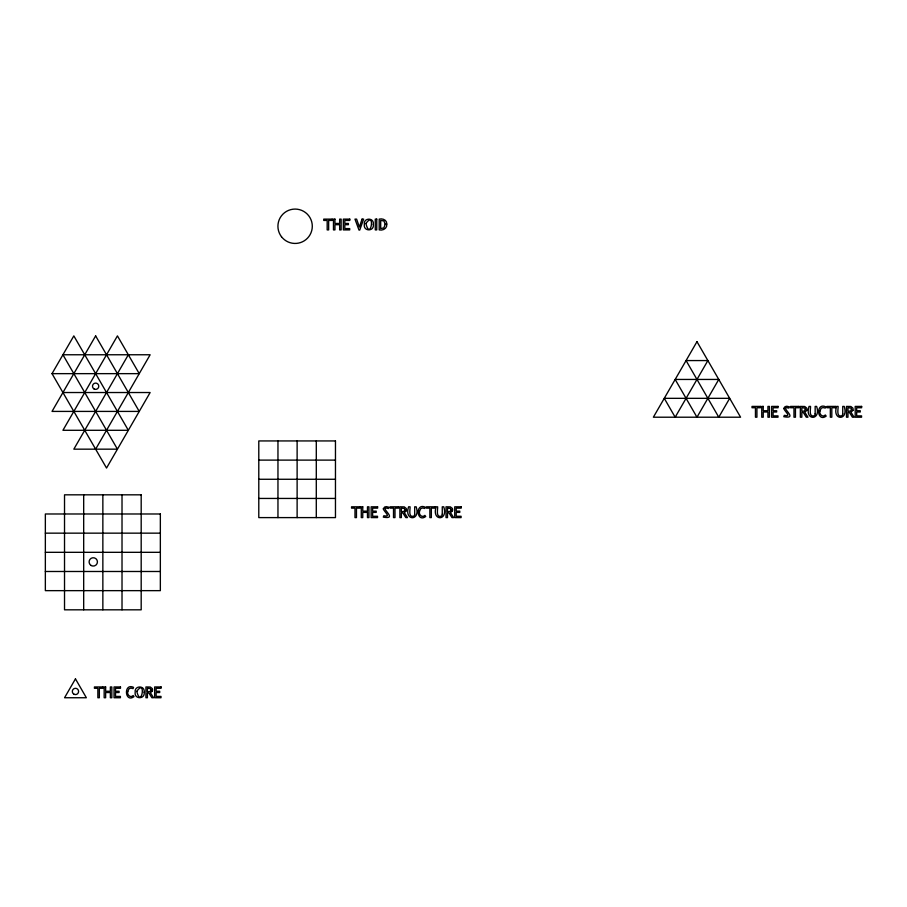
<?xml version="1.0" encoding="UTF-8"?>
<svg xmlns="http://www.w3.org/2000/svg" width="907" height="907" viewBox="0 0 907 907"><rect width="100%" height="100%" fill="white"/><g stroke="black" fill="none" stroke-linecap="round" stroke-linejoin="round"><path stroke-width="1.36" d="M52.028 373.65L73.83 335.885L128.341 430.292L62.934 430.292L117.434 335.885L139.236 373.65L52.028 373.65L106.538 468.057L150.143 392.527L62.934 392.527M128.341 354.762L73.83 449.169L117.434 449.169L62.934 354.762L150.143 354.762L95.632 449.169M258.79 460.11L335.465 460.11M258.79 479.27L335.465 479.27M258.79 498.442L335.465 498.442M45.35 533.157L160.346 533.157M45.35 552.318L160.346 552.318M45.35 571.489L160.346 571.489M316.294 440.938L316.294 517.602M297.122 440.938L297.122 517.602M277.961 440.938L277.961 517.602M122.014 494.825L122.014 609.821M102.854 494.825L102.854 609.821M83.682 494.825L83.682 609.821M136.776 691.338C141.356 709.773 146.537 677.608 136.776 691.338M365.918 223.507C370.51 241.942 375.679 209.789 365.918 223.507M385.226 224.21L383.854 227.94L380.691 228.519L380.691 220.446L383.876 220.911L385.226 224.21M127.751 691.542C126.663 694.717 130.631 698.515 133.193 695.522L133.998 696.655C124.769 703.435 123.329 682.563 133.556 687.347L133.068 688.606L130.846 688.084L129.021 688.776L127.751 691.542M144.168 692.256C145.381 699.467 133.964 699.49 135.177 692.256C134.111 685.239 145.301 685.227 144.168 692.256M373.321 224.426C374.534 231.648 363.117 231.67 364.331 224.426C363.265 217.419 374.444 217.397 373.321 224.426M419.465 511.412C418.376 514.575 422.345 518.385 424.895 515.391L425.712 516.514C416.472 523.305 415.032 502.421 425.27 507.206L424.771 508.464L422.549 507.954L420.735 508.646L419.465 511.412M819.928 411.007C818.84 414.182 822.808 417.98 825.37 414.987L826.175 416.12C816.935 422.911 815.506 402.028 825.733 406.812L825.245 408.071L823.012 407.56L821.198 408.241L819.928 411.007M386.767 224.086C387.368 228.383 383.015 230.809 379.217 229.913L379.217 219.12C382.618 218.19 387.108 220.027 386.767 224.086M150.981 689.898L150.029 691.61L147.41 691.78L147.41 688.277L150.335 688.594L150.981 689.898M404.919 509.768L403.966 511.48L401.359 511.65L401.359 508.135L404.273 508.464L404.919 509.768M451.062 509.768L450.11 511.48L447.502 511.65L447.502 508.135L450.416 508.464L451.062 509.768M805.393 409.363L804.441 411.075L801.822 411.245L801.822 407.742L804.736 408.059L805.393 409.363M851.537 409.363L850.585 411.075L847.966 411.245L847.966 407.742L850.879 408.059L851.537 409.363M414.692 514.167L414.533 515.119A1.995 1.995 0 0 1 413.32 516.31C408.127 517.478 410.293 509.258 410.066 506.809L408.592 506.809C403.762 521.378 420.961 521.321 416.166 506.809L414.692 506.809L414.692 514.167M442.265 514.167L442.106 515.119A1.995 1.995 0 0 1 440.904 516.31C435.7 517.478 437.866 509.258 437.639 506.809L436.165 506.809C431.347 521.378 448.534 521.321 443.738 506.809L442.265 506.809L442.265 514.167M815.155 413.762L815.008 414.714A1.995 1.995 0 0 1 813.794 415.916C808.591 417.084 810.756 408.864 810.529 406.415L809.055 406.415C804.237 420.984 821.425 420.916 816.629 406.415L815.155 406.415L815.155 413.762M842.739 413.762L842.58 414.714A1.995 1.995 0 0 1 841.367 415.916C836.163 417.084 838.34 408.864 838.102 406.415L836.628 406.415C831.81 420.984 848.997 420.916 844.213 406.415L842.739 406.415L842.739 413.762M383.321 508.85C384.012 511.729 391.801 517.5 383.842 515.754L383.298 517.115C399.624 520.006 377.074 505.641 388.377 508.487L388.808 507.206L386.325 506.628L384.579 507.07L383.321 508.85M783.795 408.456C784.476 411.336 792.264 417.095 784.306 415.361L783.773 416.71C800.087 419.612 777.537 405.248 788.841 408.093L789.283 406.812L786.788 406.234L785.054 406.676L783.795 408.456M362.063 219.12L359.387 227.079L356.61 219.12L354.966 219.12L358.991 230.061L359.739 230.061L363.639 219.12L362.063 219.12M152.376 690.896L150.415 692.778L153.544 697.744L151.854 697.744L148.975 693.107L147.41 693.039L147.41 697.744L145.936 697.744L145.936 686.95L150.335 687.03L152.285 688.583A3.492 3.492 0 0 1 152.376 690.896M406.313 510.766L404.352 512.636L407.481 517.602L405.803 517.602L402.923 512.977L401.359 512.897L401.359 517.602L399.885 517.602L399.885 506.809L404.284 506.888L406.223 508.442A3.492 3.492 0 0 1 406.313 510.766M452.457 510.766L450.496 512.636L453.636 517.602L451.947 517.602L449.067 512.977L447.502 512.897L447.502 517.602L446.029 517.602L446.029 506.809L450.428 506.888L452.366 508.442A3.492 3.492 0 0 1 452.457 510.766M806.777 410.361L804.826 412.243L807.956 417.209L806.266 417.209L803.387 412.572L801.822 412.504L801.822 417.209L800.348 417.209L800.348 406.415L804.747 406.495L806.697 408.048A3.492 3.492 0 0 1 806.777 410.361M852.92 410.361L850.97 412.243L854.099 417.209L852.41 417.209L849.53 412.572L847.966 412.504L847.966 417.209L846.492 417.209L846.492 406.415L850.891 406.495L852.841 408.048A3.492 3.492 0 0 1 852.92 410.361M95.632 335.885L52.028 411.415L139.236 411.415L95.632 335.885M75.462 678.867L64.556 697.744L86.358 697.744L75.462 678.867M696.973 341.678L653.369 417.209L740.577 417.209L696.973 341.678M707.879 360.567L675.171 417.209L664.275 398.332L729.682 398.332L718.775 417.209L686.077 360.567L707.879 360.567M718.775 379.443L696.973 417.209L675.171 379.443L718.775 379.443M332.234 219.12L323.742 219.12L323.742 220.446L327.178 220.446L327.178 229.913L328.651 229.913L328.651 220.446L332.234 220.446L332.234 219.12M334.944 219.12L333.47 219.12L333.47 229.913L334.944 229.913L334.944 224.698L339.66 224.698L339.66 229.913L341.134 229.913L341.134 219.12L339.66 219.12L339.66 223.451L334.944 223.451L334.944 219.12M349.796 219.12L343.345 219.12L343.345 229.913L349.717 229.913L349.717 228.587L344.819 228.587L344.819 224.698L348.39 224.698L348.39 223.451L344.819 223.451L344.819 220.446L349.796 220.446L349.796 219.12M376.745 219.12L375.271 219.12L375.271 229.913L376.745 229.913L376.745 219.12M760.508 406.415L752.016 406.415L752.016 407.742L755.452 407.742L755.452 417.209L756.926 417.209L756.926 407.742L760.508 407.742L760.508 406.415M763.229 406.415L761.755 406.415L761.755 417.209L763.229 417.209L763.229 411.993L767.934 411.993L767.934 417.209L769.408 417.209L769.408 406.415L767.934 406.415L767.934 410.735L763.229 410.735L763.229 406.415M778.07 406.415L771.619 406.415L771.619 417.209L777.991 417.209L777.991 415.882L773.093 415.882L773.093 411.993L776.664 411.993L776.664 410.735L773.093 410.735L773.093 407.742L778.07 407.742L778.07 406.415M799.033 406.415L790.541 406.415L790.541 407.742L793.976 407.742L793.976 417.209L795.45 417.209L795.45 407.742L799.033 407.742L799.033 406.415M835.392 406.415L826.901 406.415L826.901 407.742L830.336 407.742L830.336 417.209L831.81 417.209L831.81 407.742L835.392 407.742L835.392 406.415M861.65 406.415L855.199 406.415L855.199 417.209L861.571 417.209L861.571 415.882L856.673 415.882L856.673 411.993L860.244 411.993L860.244 410.735L856.673 410.735L856.673 407.742L861.65 407.742L861.65 406.415M335.465 440.938L258.79 440.938L258.79 517.602L335.465 517.602L335.465 440.938M141.186 494.825L64.522 494.825L64.522 609.821L141.186 609.821L141.186 494.825M360.045 506.809L351.553 506.809L351.553 508.135L354.988 508.135L354.988 517.602L356.462 517.602L356.462 508.135L360.045 508.135L360.045 506.809M362.755 506.809L361.281 506.809L361.281 517.602L362.755 517.602L362.755 512.387L367.471 512.387L367.471 517.602L368.945 517.602L368.945 506.809L367.471 506.809L367.471 511.14L362.755 511.14L362.755 506.809M377.607 506.809L371.156 506.809L371.156 517.602L377.527 517.602L377.527 516.276L372.63 516.276L372.63 512.387L376.201 512.387L376.201 511.14L372.63 511.14L372.63 508.135L377.607 508.135L377.607 506.809M398.57 506.809L390.078 506.809L390.078 508.135L393.513 508.135L393.513 517.602L394.987 517.602L394.987 508.135L398.57 508.135L398.57 506.809M434.929 506.809L426.437 506.809L426.437 508.135L429.861 508.135L429.861 517.602L431.335 517.602L431.335 508.135L434.929 508.135L434.929 506.809M461.187 506.809L454.736 506.809L454.736 517.602L461.107 517.602L461.107 516.276L456.21 516.276L456.21 512.387L459.781 512.387L459.781 511.14L456.21 511.14L456.21 508.135L461.187 508.135L461.187 506.809M160.346 513.986L45.35 513.986L45.35 590.65L160.346 590.65L160.346 513.986M102.933 686.95L94.43 686.95L94.43 688.277L97.865 688.277L97.865 697.744L99.339 697.744L99.339 688.277L102.933 688.277L102.933 686.95M105.643 686.95L104.169 686.95L104.169 697.744L105.643 697.744L105.643 692.529L110.359 692.529L110.359 697.744L111.833 697.744L111.833 686.95L110.359 686.95L110.359 691.27L105.643 691.27L105.643 686.95M120.484 686.95L114.044 686.95L114.044 697.744L120.404 697.744L120.404 696.417L115.518 696.417L115.518 692.529L119.078 692.529L119.078 691.27L115.518 691.27L115.518 688.277L120.484 688.277L120.484 686.95M161.095 686.95L154.655 686.95L154.655 697.744L161.015 697.744L161.015 696.417L156.129 696.417L156.129 692.529L159.689 692.529L159.689 691.27L156.129 691.27L156.129 688.277L161.095 688.277L161.095 686.95M91.176 565.514A4.172 4.172 0 0 0 97.434 561.909A4.172 4.172 0 0 0 91.176 558.293A4.172 4.172 0 0 0 91.176 565.514M281.476 236.716A17.176 17.176 0 0 0 310.988 232.827A17.176 17.176 0 0 0 292.87 209.222A17.176 17.176 0 0 0 281.476 236.716M94.056 388.956A3.152 3.152 0 0 0 98.784 386.235A3.152 3.152 0 0 0 94.056 383.514A3.152 3.152 0 0 0 94.056 388.956M73.886 694.172A3.152 3.152 0 0 0 78.603 691.451A3.152 3.152 0 0 0 73.886 688.719A3.152 3.152 0 0 0 73.886 694.172"/></g></svg>
